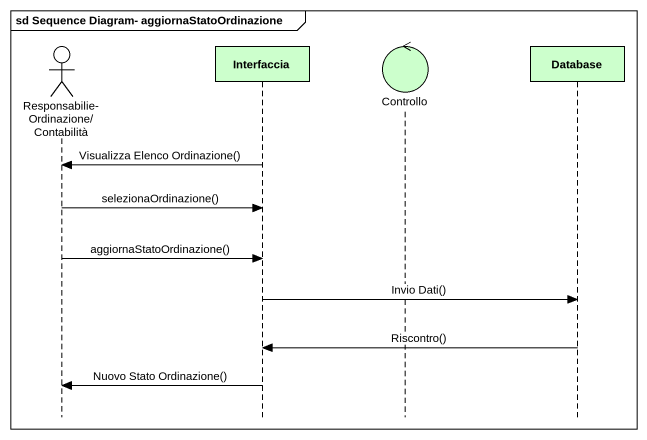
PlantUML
@startuml
mainframe sd Sequence Diagram- aggiornaStatoOrdinazione
hide footbox
actor "Responsabilie- Ordinazione/Contabilità" as Responsabilie_Ordinazione
participant Interfaccia #CCFFCC
control Controllo #CCFFCC
participant "Database" as Database_ #CCFFCC

Interfaccia -> Responsabilie_Ordinazione : Visualizza Elenco Ordinazione()
Responsabilie_Ordinazione -> Interfaccia : selezionaOrdinazione()
Responsabilie_Ordinazione -> Interfaccia : aggiornaStatoOrdinazione()
Interfaccia -> Database_ : Invio Dati()
Database_ -> Interfaccia : Riscontro()
Interfaccia -> Responsabilie_Ordinazione : Nuovo Stato Ordinazione()
@enduml
